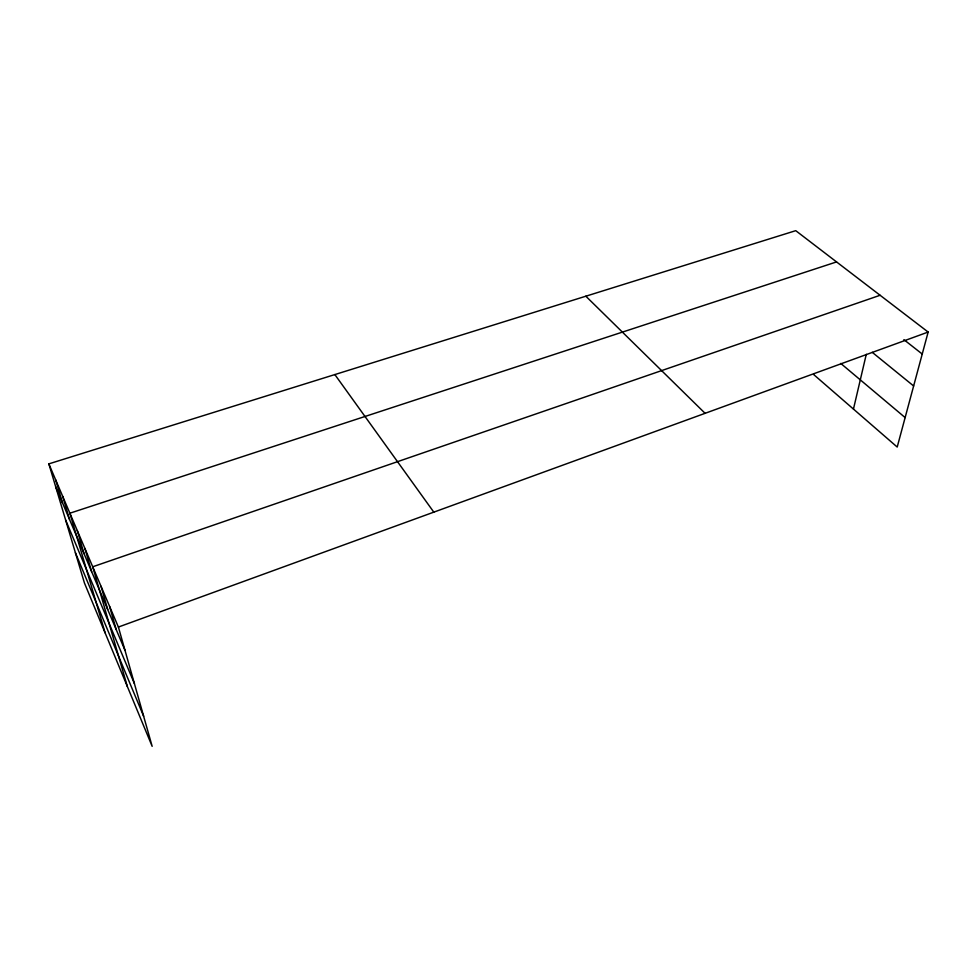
<?xml version="1.0" encoding="UTF-8"?>
<svg xmlns="http://www.w3.org/2000/svg" width="977" height="977" viewBox="0 0 977 977"><rect width="100%" height="100%" fill="white"/><g stroke="black" fill="none" stroke-linecap="round" stroke-linejoin="round"><path stroke-width="1.47" d="M853.458 409.082L866.281 354.321M48.85 463.867L118.4 627.051L152.156 746.33L84.462 583.061L48.85 463.867L795.742 230.67L928.15 332.058L897.204 447.039L813.621 374.509M118.4 627.051L928.15 332.058M880.106 295.274L92.717 566.782L127.328 686.452M836.556 261.921L69.88 513.206L105.089 632.803M903.884 339.642L922.227 354.04M872.241 352.318L913.642 385.976M840.757 363.42L905.129 417.57M585.834 296.202L705.089 413.32M334.855 374.57L433.812 512.143M55.713 486.839L124.958 650.242M65.642 520.057L134.411 683.607M75.4 552.738L143.643 716.239M55.677 479.866L62.516 502.899M62.675 496.304L69.501 519.385M77.281 530.56L84.059 553.715M84.889 548.415L91.63 571.594M101.022 586.273L107.69 609.477M109.571 606.351L116.202 629.554"/></g></svg>
